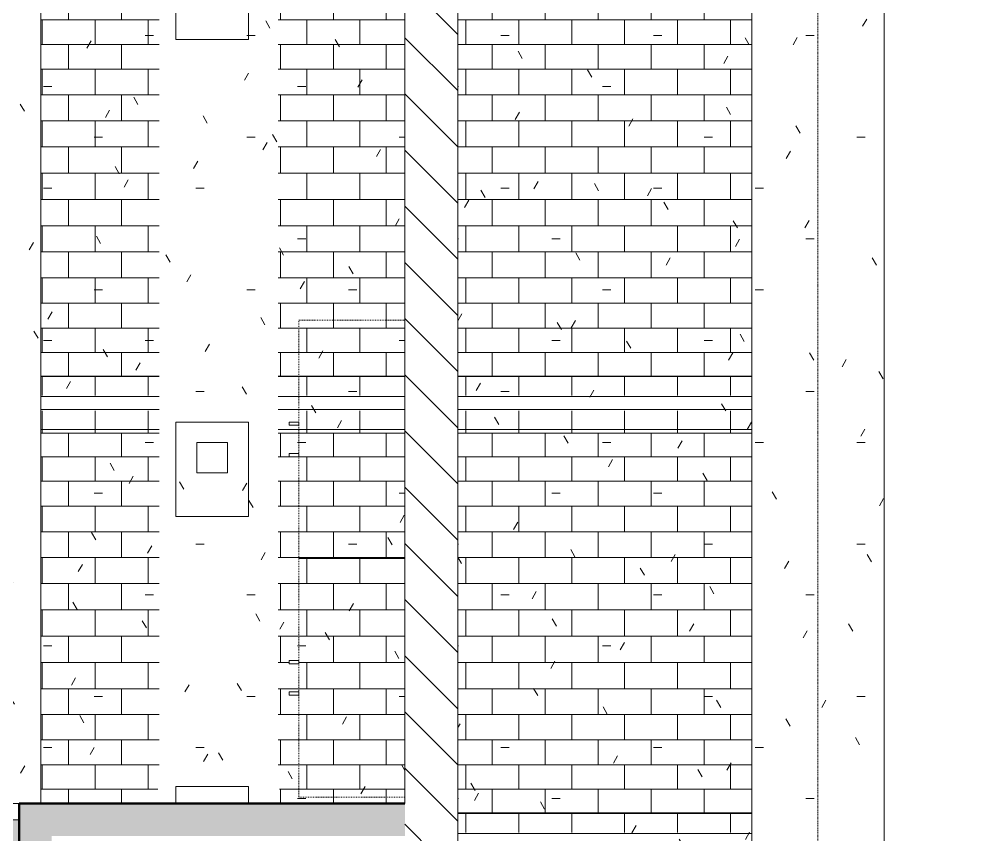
# Model space of a CAD drawing. Header units: inches. Extents: x -956 to 966, y -1111 to 895.
# Drawn here: x -211 to -65.3, y -366.4 to -243.3 of the extents above; entities that cross this region are included whole.
import ezdxf

# ---------------------------------------------------------------- set-up
doc = ezdxf.new("R2010")
doc.units = ezdxf.units.IN
doc.header["$MEASUREMENT"] = 0
doc.linetypes.add('Dash', pattern=[0.25, 0.125, -0.125])
doc.linetypes.add('Grid Line 1_4_', pattern=[0.4375, 0.25, -0.0625, 0.0625, -0.0625])
for name, color, linetype, lineweight in [('A-CLNG', 13, 'Continuous', 13), ('A-CLNG-PATT', 13, 'Continuous', 13), ('A-WALL', 113, 'Continuous', 13), ('A-WALL-PATT', 111, 'Continuous', 13), ('E-LITE-EQPM', 33, 'Continuous', 9), ('I-WALL', 2, 'Continuous', 13), ('Q-CASE', 31, 'Continuous', 9), ('S-GRID', 1, 'Continuous', 9)]:
    doc.layers.add(name, color=color, linetype=linetype, lineweight=lineweight)
pattern_1 = [(0, (0, 0), (30.72, 7.68), [1.267, -21.773, 1.267, -21.773, -122.88]), (0, (0, 0), (30.72, 7.68), [-46.08, 1.267, -44.813, 1.267, -21.773, -53.76]), (0, (0, 0), (30.72, 7.68), [-115.2, 1.267, -14.093, 1.267, -37.133]), (120, (11.52, 3.84), (-22.011075, 22.7643), [1.267, -21.773, 1.267, -21.773, -122.88]), (120, (11.52, 3.84), (-22.011075, 22.7643), [-46.08, 1.267, -44.813, 1.267, -21.773, -53.76]), (120, (11.52, 3.84), (-22.011075, 22.7643), [-115.2, 1.267, -14.093, 1.267, -37.133]), (240, (15.36, 19.2), (-8.708925, -30.4443), [1.267, -21.773, 1.267, -21.773, -122.88]), (240, (15.36, 19.2), (-8.708925, -30.4443), [-46.08, 1.267, -44.813, 1.267, -21.773, -53.76]), (240, (15.36, 19.2), (-8.708925, -30.4443), [-115.2, 1.267, -14.093, 1.267, -37.133])]

# ---------------------------------------------------------------- blocks, each defined once
blk = doc.blocks.new('Lighting - Recessed Square 4in Can - Not A Type - Load Type Catalog-2432636-7TH FLOOR TELECOM OVERHEAD ROUTING PLAN')
at = {"layer": 'E-LITE-EQPM', "color": 9}
for p, q in [((2.31, 2.31), (-2.31, 2.31)), ((-2.31, 2.31), (-2.31, -2.31)), ((2.31, -2.31), (2.31, 2.31)), ((-2.31, -2.31), (2.31, -2.31))]:
    blk.add_line(p, q, dxfattribs=at)
blk = doc.blocks.new('FP_1_40-7TH FLOOR TELECOM OVERHEAD ROUTING PLAN')
at = {"layer": 'A-CLNG-PATT', "color": 50}
for p, q in [((-203.53, -239.81), (-203.53, -243.39)), ((-195.53, -239.81), (-195.53, -243.39)), ((-171.53, -239.81), (-171.53, -243.39)), ((-163.53, -239.81), (-163.53, -243.39)), ((-155.53, -239.81), (-155.53, -243.39)), ((-139.53, -239.81), (-139.53, -243.39)), ((-131.53, -239.81), (-131.53, -243.39)), ((-123.53, -239.81), (-123.53, -243.39)), ((-115.53, -239.81), (-115.53, -243.39)), ((-107.53, -239.81), (-107.53, -243.39)), ((-207.73, -243.39), (-189.86, -243.39)), ((-207.53, -243.39), (-207.53, -247.08)), ((-199.53, -243.39), (-199.53, -247.08)), ((-191.53, -243.39), (-191.53, -247.08)), ((-171.86, -243.39), (-152.73, -243.39)), ((-167.53, -243.39), (-167.53, -247.08)), ((-159.53, -243.39), (-159.53, -247.08)), ((-144.73, -243.39), (-100.32, -243.39)), ((-143.53, -243.39), (-143.53, -247.08)), ((-135.53, -243.39), (-135.53, -247.08)), ((-127.53, -243.39), (-127.53, -247.08)), ((-119.53, -243.39), (-119.53, -247.08)), ((-111.53, -243.39), (-111.53, -247.08)), ((-103.53, -243.39), (-103.53, -247.08)), ((-207.73, -247.08), (-189.86, -247.08)), ((-203.53, -247.08), (-203.53, -250.85)), ((-195.53, -247.08), (-195.53, -250.85)), ((-171.86, -247.08), (-152.73, -247.08)), ((-171.53, -247.08), (-171.53, -250.85)), ((-163.53, -247.08), (-163.53, -250.85)), ((-155.53, -247.08), (-155.53, -250.85)), ((-144.73, -247.08), (-100.32, -247.08)), ((-139.53, -247.08), (-139.53, -250.85)), ((-131.53, -247.08), (-131.53, -250.85)), ((-123.53, -247.08), (-123.53, -250.85)), ((-115.53, -247.08), (-115.53, -250.85)), ((-107.53, -247.08), (-107.53, -250.85)), ((-207.73, -250.85), (-189.86, -250.85)), ((-207.53, -250.85), (-207.53, -254.7)), ((-199.53, -250.85), (-199.53, -254.7)), ((-191.53, -250.85), (-191.53, -254.7)), ((-171.86, -250.85), (-152.73, -250.85)), ((-167.53, -250.85), (-167.53, -254.7)), ((-159.53, -250.85), (-159.53, -254.7)), ((-144.73, -250.85), (-100.32, -250.85)), ((-143.53, -250.85), (-143.53, -254.7)), ((-135.53, -250.85), (-135.53, -254.7)), ((-127.53, -250.85), (-127.53, -254.7)), ((-119.53, -250.85), (-119.53, -254.7)), ((-111.53, -250.85), (-111.53, -254.7)), ((-103.53, -250.85), (-103.53, -254.7)), ((-207.73, -254.7), (-189.86, -254.7)), ((-203.53, -254.7), (-203.53, -258.61)), ((-195.53, -254.7), (-195.53, -258.61)), ((-171.86, -254.7), (-152.73, -254.7)), ((-171.53, -254.7), (-171.53, -258.61)), ((-163.53, -254.7), (-163.53, -258.61)), ((-155.53, -254.7), (-155.53, -258.61)), ((-144.73, -254.7), (-100.32, -254.7)), ((-139.53, -254.7), (-139.53, -258.61)), ((-131.53, -254.7), (-131.53, -258.61)), ((-123.53, -254.7), (-123.53, -258.61)), ((-115.53, -254.7), (-115.53, -258.61)), ((-107.53, -254.7), (-107.53, -258.61)), ((-207.73, -258.61), (-189.86, -258.61)), ((-207.53, -258.61), (-207.53, -262.56)), ((-199.53, -258.61), (-199.53, -262.56)), ((-191.53, -258.61), (-191.53, -262.56)), ((-171.86, -258.61), (-152.73, -258.61)), ((-167.53, -258.61), (-167.53, -262.56)), ((-159.53, -258.61), (-159.53, -262.56)), ((-144.73, -258.61), (-100.32, -258.61)), ((-143.53, -258.61), (-143.53, -262.56)), ((-135.53, -258.61), (-135.53, -262.56)), ((-127.53, -258.61), (-127.53, -262.56)), ((-119.53, -258.61), (-119.53, -262.56)), ((-111.53, -258.61), (-111.53, -262.56)), ((-103.53, -258.61), (-103.53, -262.56)), ((-207.73, -262.56), (-189.86, -262.56)), ((-203.53, -262.56), (-203.53, -266.53)), ((-195.53, -262.56), (-195.53, -266.53)), ((-171.86, -262.56), (-152.73, -262.56)), ((-171.53, -262.56), (-171.53, -266.53)), ((-163.53, -262.56), (-163.53, -266.53)), ((-155.53, -262.56), (-155.53, -266.53)), ((-144.73, -262.56), (-100.32, -262.56)), ((-139.53, -262.56), (-139.53, -266.53)), ((-131.53, -262.56), (-131.53, -266.53)), ((-123.53, -262.56), (-123.53, -266.53)), ((-115.53, -262.56), (-115.53, -266.53)), ((-107.53, -262.56), (-107.53, -266.53)), ((-207.73, -266.53), (-189.86, -266.53)), ((-207.53, -266.53), (-207.53, -270.51)), ((-199.53, -266.53), (-199.53, -270.51)), ((-191.53, -266.53), (-191.53, -270.51)), ((-171.86, -266.53), (-152.73, -266.53)), ((-167.53, -266.53), (-167.53, -270.51)), ((-159.53, -266.53), (-159.53, -270.51)), ((-144.73, -266.53), (-100.32, -266.53)), ((-143.53, -266.53), (-143.53, -270.51)), ((-135.53, -266.53), (-135.53, -270.51)), ((-127.53, -266.53), (-127.53, -270.51)), ((-119.53, -266.53), (-119.53, -270.51)), ((-111.53, -266.53), (-111.53, -270.51)), ((-103.53, -266.53), (-103.53, -270.51)), ((-207.73, -270.51), (-189.86, -270.51)), ((-203.53, -270.51), (-203.53, -274.48)), ((-195.53, -270.51), (-195.53, -274.48)), ((-171.86, -270.51), (-152.73, -270.51)), ((-171.53, -270.51), (-171.53, -274.48)), ((-163.53, -270.51), (-163.53, -274.48)), ((-155.53, -270.51), (-155.53, -274.48)), ((-144.73, -270.51), (-100.32, -270.51)), ((-139.53, -270.51), (-139.53, -274.48)), ((-131.53, -270.51), (-131.53, -274.48)), ((-123.53, -270.51), (-123.53, -274.48)), ((-115.53, -270.51), (-115.53, -274.48)), ((-107.53, -270.51), (-107.53, -274.48)), ((-207.73, -274.48), (-189.86, -274.48)), ((-207.53, -274.48), (-207.53, -278.43)), ((-199.53, -274.48), (-199.53, -278.43)), ((-191.53, -274.48), (-191.53, -278.43)), ((-171.86, -274.48), (-152.73, -274.48)), ((-167.53, -274.48), (-167.53, -278.43)), ((-159.53, -274.48), (-159.53, -278.43)), ((-144.73, -274.48), (-100.32, -274.48)), ((-143.53, -274.48), (-143.53, -278.43)), ((-135.53, -274.48), (-135.53, -278.43)), ((-127.53, -274.48), (-127.53, -278.43)), ((-119.53, -274.48), (-119.53, -278.43)), ((-111.53, -274.48), (-111.53, -278.43)), ((-103.53, -274.48), (-103.53, -278.43)), ((-207.73, -278.43), (-189.86, -278.43)), ((-203.53, -278.43), (-203.53, -282.33)), ((-195.53, -278.43), (-195.53, -282.33)), ((-171.86, -278.43), (-152.73, -278.43)), ((-171.53, -278.43), (-171.53, -282.33)), ((-163.53, -278.43), (-163.53, -282.33)), ((-155.53, -278.43), (-155.53, -282.33)), ((-144.73, -278.43), (-100.32, -278.43)), ((-139.53, -278.43), (-139.53, -282.33)), ((-131.53, -278.43), (-131.53, -282.33)), ((-123.53, -278.43), (-123.53, -282.33)), ((-115.53, -278.43), (-115.53, -282.33)), ((-107.53, -278.43), (-107.53, -282.33)), ((-207.73, -282.33), (-189.86, -282.33)), ((-207.53, -282.33), (-207.53, -286.17)), ((-199.53, -282.33), (-199.53, -286.17)), ((-191.53, -282.33), (-191.53, -286.17)), ((-171.86, -282.33), (-152.73, -282.33)), ((-167.53, -282.33), (-167.53, -286.17)), ((-159.53, -282.33), (-159.53, -286.17)), ((-144.73, -282.33), (-100.32, -282.33)), ((-143.53, -282.33), (-143.53, -286.17)), ((-135.53, -282.33), (-135.53, -286.17)), ((-127.53, -282.33), (-127.53, -286.17)), ((-119.53, -282.33), (-119.53, -286.17)), ((-111.53, -282.33), (-111.53, -286.17)), ((-103.53, -282.33), (-103.53, -286.17)), ((-207.73, -286.17), (-189.86, -286.17)), ((-203.53, -286.17), (-203.53, -289.93)), ((-195.53, -286.17), (-195.53, -289.93)), ((-171.86, -286.17), (-152.73, -286.17)), ((-171.53, -286.17), (-171.53, -289.93)), ((-163.53, -286.17), (-163.53, -289.93)), ((-155.53, -286.17), (-155.53, -289.93)), ((-144.73, -286.17), (-100.32, -286.17)), ((-139.53, -286.17), (-139.53, -289.93)), ((-131.53, -286.17), (-131.53, -289.93)), ((-123.53, -286.17), (-123.53, -289.93)), ((-115.53, -286.17), (-115.53, -289.93)), ((-107.53, -286.17), (-107.53, -289.93)), ((-207.73, -289.93), (-189.86, -289.93)), ((-207.53, -289.93), (-207.53, -293.61)), ((-199.53, -289.93), (-199.53, -293.61)), ((-191.53, -289.93), (-191.53, -293.61)), ((-171.86, -289.93), (-152.73, -289.93)), ((-167.53, -289.93), (-167.53, -293.61)), ((-159.53, -289.93), (-159.53, -293.61)), ((-144.73, -289.93), (-100.32, -289.93)), ((-143.53, -289.93), (-143.53, -293.61)), ((-135.53, -289.93), (-135.53, -293.61)), ((-127.53, -289.93), (-127.53, -293.61)), ((-119.53, -289.93), (-119.53, -293.61)), ((-111.53, -289.93), (-111.53, -293.61)), ((-103.53, -289.93), (-103.53, -293.61)), ((-207.73, -293.61), (-189.86, -293.61)), ((-203.53, -293.61), (-203.53, -297.17)), ((-195.53, -293.61), (-195.53, -297.17)), ((-171.86, -293.61), (-152.73, -293.61)), ((-171.53, -293.61), (-171.53, -297.17)), ((-163.53, -293.61), (-163.53, -297.17)), ((-155.53, -293.61), (-155.53, -297.17)), ((-144.73, -293.61), (-100.32, -293.61)), ((-139.53, -293.61), (-139.53, -297.17)), ((-131.53, -293.61), (-131.53, -297.17)), ((-123.53, -293.61), (-123.53, -297.17)), ((-115.53, -293.61), (-115.53, -297.17)), ((-107.53, -293.61), (-107.53, -297.17)), ((-207.73, -297.17), (-189.86, -297.17)), ((-207.53, -297.17), (-207.53, -297.24)), ((-199.53, -297.17), (-199.53, -297.24)), ((-191.53, -297.17), (-191.53, -297.24)), ((-171.86, -297.17), (-152.73, -297.17)), ((-167.53, -297.17), (-167.53, -297.24)), ((-159.53, -297.17), (-159.53, -297.24)), ((-144.73, -297.17), (-100.32, -297.17)), ((-143.53, -297.17), (-143.53, -297.24)), ((-135.53, -297.17), (-135.53, -297.24)), ((-127.53, -297.17), (-127.53, -297.24)), ((-119.53, -297.17), (-119.53, -297.24)), ((-111.53, -297.17), (-111.53, -297.24)), ((-103.53, -297.17), (-103.53, -297.24)), ((-207.53, -297.24), (-207.53, -300.09)), ((-199.53, -297.24), (-199.53, -300.09)), ((-191.53, -297.24), (-191.53, -300.09)), ((-167.53, -297.24), (-167.53, -300.09)), ((-159.53, -297.24), (-159.53, -300.09)), ((-143.53, -297.24), (-143.53, -300.09)), ((-135.53, -297.24), (-135.53, -300.09)), ((-127.53, -297.24), (-127.53, -300.09)), ((-119.53, -297.24), (-119.53, -300.09)), ((-111.53, -297.24), (-111.53, -300.09)), ((-103.53, -297.24), (-103.53, -300.09))]:
    blk.add_line(p, q, dxfattribs=at)
blk = doc.blocks.new('FP_1_41-7TH FLOOR TELECOM OVERHEAD ROUTING PLAN')
at = {"layer": 'A-CLNG-PATT', "color": 50}
for p, q in [((-207.53, -302.4), (-207.53, -305.24)), ((-199.53, -302.4), (-199.53, -305.24)), ((-191.53, -302.4), (-191.53, -305.24)), ((-167.53, -302.4), (-167.53, -305.24)), ((-159.53, -302.4), (-159.53, -305.24)), ((-143.53, -302.4), (-143.53, -305.24)), ((-135.53, -302.4), (-135.53, -305.24)), ((-127.53, -302.4), (-127.53, -305.24)), ((-119.53, -302.4), (-119.53, -305.24)), ((-111.53, -302.4), (-111.53, -305.24)), ((-103.53, -302.4), (-103.53, -305.24)), ((-207.73, -305.77), (-189.86, -305.77)), ((-207.53, -305.24), (-207.53, -305.77)), ((-203.53, -305.77), (-203.53, -309.35)), ((-199.53, -305.24), (-199.53, -305.77)), ((-195.53, -305.77), (-195.53, -309.35)), ((-191.53, -305.24), (-191.53, -305.77)), ((-171.86, -305.77), (-152.73, -305.77)), ((-171.53, -305.77), (-171.53, -309.35)), ((-167.53, -305.24), (-167.53, -305.77)), ((-163.53, -305.77), (-163.53, -309.35)), ((-159.53, -305.24), (-159.53, -305.77)), ((-155.53, -305.77), (-155.53, -309.35)), ((-144.73, -305.77), (-100.32, -305.77)), ((-143.53, -305.24), (-143.53, -305.77)), ((-139.53, -305.77), (-139.53, -309.35)), ((-135.53, -305.24), (-135.53, -305.77)), ((-131.53, -305.77), (-131.53, -309.35)), ((-127.53, -305.24), (-127.53, -305.77)), ((-123.53, -305.77), (-123.53, -309.35)), ((-119.53, -305.24), (-119.53, -305.77)), ((-115.53, -305.77), (-115.53, -309.35)), ((-111.53, -305.24), (-111.53, -305.77)), ((-107.53, -305.77), (-107.53, -309.35)), ((-103.53, -305.24), (-103.53, -305.77)), ((-207.73, -309.35), (-189.86, -309.35)), ((-207.53, -309.35), (-207.53, -313.04)), ((-199.53, -309.35), (-199.53, -313.04)), ((-191.53, -309.35), (-191.53, -313.04)), ((-171.86, -309.35), (-170.23, -309.35)), ((-168.73, -309.35), (-152.73, -309.35)), ((-167.53, -309.35), (-167.53, -313.04)), ((-159.53, -309.35), (-159.53, -313.04)), ((-144.73, -309.35), (-100.32, -309.35)), ((-143.53, -309.35), (-143.53, -313.04)), ((-135.53, -309.35), (-135.53, -313.04)), ((-127.53, -309.35), (-127.53, -313.04)), ((-119.53, -309.35), (-119.53, -313.04)), ((-111.53, -309.35), (-111.53, -313.04)), ((-103.53, -309.35), (-103.53, -313.04)), ((-207.73, -313.04), (-189.86, -313.04)), ((-203.53, -313.04), (-203.53, -316.82)), ((-195.53, -313.04), (-195.53, -316.82)), ((-171.86, -313.04), (-152.73, -313.04)), ((-171.53, -313.04), (-171.53, -316.82)), ((-163.53, -313.04), (-163.53, -316.82)), ((-155.53, -313.04), (-155.53, -316.82)), ((-144.73, -313.04), (-100.32, -313.04)), ((-139.53, -313.04), (-139.53, -316.82)), ((-131.53, -313.04), (-131.53, -316.82)), ((-123.53, -313.04), (-123.53, -316.82)), ((-115.53, -313.04), (-115.53, -316.82)), ((-107.53, -313.04), (-107.53, -316.82)), ((-207.73, -316.82), (-189.86, -316.82)), ((-207.53, -316.82), (-207.53, -320.67)), ((-199.53, -316.82), (-199.53, -320.67)), ((-191.53, -316.82), (-191.53, -320.67)), ((-171.86, -316.82), (-152.73, -316.82)), ((-167.53, -316.82), (-167.53, -320.67)), ((-159.53, -316.82), (-159.53, -320.67)), ((-144.73, -316.82), (-100.32, -316.82)), ((-143.53, -316.82), (-143.53, -320.67)), ((-135.53, -316.82), (-135.53, -320.67)), ((-127.53, -316.82), (-127.53, -320.67)), ((-119.53, -316.82), (-119.53, -320.67)), ((-111.53, -316.82), (-111.53, -320.67)), ((-103.53, -316.82), (-103.53, -320.67)), ((-207.73, -320.67), (-189.86, -320.67)), ((-203.53, -320.67), (-203.53, -324.57)), ((-195.53, -320.67), (-195.53, -324.57)), ((-171.86, -320.67), (-152.73, -320.67)), ((-171.53, -320.67), (-171.53, -324.57)), ((-163.53, -320.67), (-163.53, -324.57)), ((-155.53, -320.67), (-155.53, -324.57)), ((-144.73, -320.67), (-100.32, -320.67)), ((-139.53, -320.67), (-139.53, -324.57)), ((-131.53, -320.67), (-131.53, -324.57)), ((-123.53, -320.67), (-123.53, -324.57)), ((-115.53, -320.67), (-115.53, -324.57)), ((-107.53, -320.67), (-107.53, -324.57)), ((-207.73, -324.57), (-189.86, -324.57)), ((-207.53, -324.57), (-207.53, -328.52)), ((-199.53, -324.57), (-199.53, -328.52)), ((-191.53, -324.57), (-191.53, -328.52)), ((-171.86, -324.57), (-152.73, -324.57)), ((-167.53, -324.57), (-167.53, -328.52)), ((-159.53, -324.57), (-159.53, -328.52)), ((-144.73, -324.57), (-100.32, -324.57)), ((-143.53, -324.57), (-143.53, -328.52)), ((-135.53, -324.57), (-135.53, -328.52)), ((-127.53, -324.57), (-127.53, -328.52)), ((-119.53, -324.57), (-119.53, -328.52)), ((-111.53, -324.57), (-111.53, -328.52)), ((-103.53, -324.57), (-103.53, -328.52)), ((-207.73, -328.52), (-189.86, -328.52)), ((-203.53, -328.52), (-203.53, -332.49)), ((-195.53, -328.52), (-195.53, -332.48)), ((-171.86, -328.52), (-152.73, -328.52)), ((-171.53, -328.52), (-171.53, -332.49)), ((-163.53, -328.52), (-163.53, -332.49)), ((-155.53, -328.52), (-155.53, -332.49)), ((-144.73, -328.52), (-100.32, -328.52)), ((-139.53, -328.52), (-139.53, -332.49)), ((-131.53, -328.52), (-131.53, -332.49)), ((-123.53, -328.52), (-123.53, -332.49)), ((-115.53, -328.52), (-115.53, -332.49)), ((-107.53, -328.52), (-107.53, -332.49)), ((-207.73, -332.49), (-189.86, -332.49)), ((-207.53, -332.49), (-207.53, -336.47)), ((-199.53, -332.49), (-199.53, -336.47)), ((-191.53, -332.49), (-191.53, -336.47)), ((-171.86, -332.49), (-152.73, -332.49)), ((-167.53, -332.54), (-167.53, -336.47)), ((-159.53, -332.49), (-159.53, -336.47)), ((-144.73, -332.49), (-100.32, -332.49)), ((-143.53, -332.49), (-143.53, -336.47)), ((-135.53, -332.49), (-135.53, -336.47)), ((-127.53, -332.49), (-127.53, -336.47)), ((-119.53, -332.49), (-119.53, -336.47)), ((-111.53, -332.49), (-111.53, -336.47)), ((-103.53, -332.49), (-103.53, -336.47)), ((-207.73, -336.47), (-189.86, -336.47)), ((-203.53, -336.47), (-203.53, -340.45)), ((-195.53, -336.47), (-195.53, -340.45)), ((-171.86, -336.47), (-152.73, -336.47)), ((-171.53, -336.47), (-171.53, -340.45)), ((-163.53, -336.47), (-163.53, -340.43)), ((-155.53, -336.47), (-155.53, -340.45)), ((-144.73, -336.47), (-100.32, -336.47)), ((-139.53, -336.47), (-139.53, -340.45)), ((-131.53, -336.47), (-131.53, -340.45)), ((-123.53, -336.47), (-123.53, -340.45)), ((-115.53, -336.47), (-115.53, -340.45)), ((-107.53, -336.47), (-107.53, -340.45)), ((-207.73, -340.45), (-189.86, -340.45)), ((-207.53, -340.45), (-207.53, -344.39)), ((-199.53, -340.45), (-199.53, -344.39)), ((-191.53, -340.45), (-191.53, -344.39)), ((-171.86, -340.45), (-170.23, -340.45)), ((-168.73, -340.45), (-152.73, -340.45)), ((-167.53, -340.45), (-167.53, -344.39)), ((-159.53, -340.45), (-159.53, -344.39)), ((-144.73, -340.45), (-100.32, -340.45)), ((-143.53, -340.45), (-143.53, -344.39)), ((-135.53, -340.45), (-135.53, -344.39)), ((-127.53, -340.45), (-127.53, -344.39)), ((-119.53, -340.45), (-119.53, -344.39)), ((-111.53, -340.45), (-111.53, -344.39)), ((-103.53, -340.46), (-103.53, -344.39)), ((-207.73, -344.39), (-189.86, -344.39)), ((-203.53, -344.39), (-203.53, -348.29)), ((-195.53, -344.39), (-195.53, -348.29)), ((-171.86, -344.39), (-152.73, -344.39)), ((-171.53, -344.39), (-171.53, -348.29)), ((-163.53, -344.39), (-163.53, -348.29)), ((-155.53, -344.39), (-155.53, -348.29)), ((-144.73, -344.39), (-100.32, -344.39)), ((-139.53, -344.39), (-139.53, -348.29)), ((-131.53, -344.39), (-131.53, -348.29)), ((-123.53, -344.39), (-123.53, -348.29)), ((-115.53, -344.39), (-115.53, -348.29)), ((-107.53, -344.39), (-107.53, -348.29)), ((-207.73, -348.29), (-189.86, -348.29)), ((-207.53, -348.29), (-207.53, -352.13)), ((-199.53, -348.29), (-199.53, -352.13)), ((-191.53, -348.29), (-191.53, -352.13)), ((-171.86, -348.29), (-152.73, -348.29)), ((-167.53, -348.29), (-167.53, -352.13)), ((-159.53, -348.32), (-159.53, -352.13)), ((-144.73, -348.29), (-100.32, -348.29)), ((-143.53, -348.29), (-143.53, -352.13)), ((-135.53, -348.29), (-135.53, -352.13)), ((-127.53, -348.29), (-127.53, -352.13)), ((-119.53, -348.29), (-119.53, -352.13)), ((-111.53, -348.29), (-111.53, -352.13)), ((-103.53, -348.29), (-103.53, -352.13)), ((-207.73, -352.13), (-189.86, -352.13)), ((-203.53, -352.13), (-203.53, -355.9)), ((-195.53, -352.13), (-195.53, -355.9)), ((-171.86, -352.13), (-152.73, -352.13)), ((-171.53, -352.13), (-171.53, -355.9)), ((-163.53, -352.13), (-163.53, -355.9)), ((-155.53, -352.13), (-155.53, -355.9)), ((-144.73, -352.13), (-100.32, -352.13)), ((-139.53, -352.13), (-139.53, -355.9)), ((-131.53, -352.13), (-131.53, -355.9)), ((-123.53, -352.13), (-123.53, -355.9)), ((-115.53, -352.13), (-115.53, -355.9)), ((-107.53, -352.13), (-107.53, -355.9)), ((-207.73, -355.9), (-189.86, -355.9)), ((-207.53, -355.9), (-207.53, -359.57)), ((-199.53, -355.9), (-199.53, -359.57)), ((-191.53, -355.9), (-191.53, -359.57)), ((-171.86, -355.9), (-152.73, -355.9)), ((-167.53, -355.9), (-167.53, -359.57)), ((-159.53, -355.9), (-159.53, -359.57)), ((-144.73, -355.9), (-100.32, -355.9)), ((-143.53, -355.9), (-143.53, -359.57)), ((-135.53, -355.9), (-135.53, -359.57)), ((-127.53, -355.9), (-127.53, -359.57)), ((-119.53, -355.9), (-119.53, -359.57)), ((-111.53, -355.9), (-111.53, -359.57)), ((-103.53, -355.9), (-103.53, -359.57)), ((-207.73, -359.57), (-190.06, -359.57)), ((-203.53, -359.57), (-203.53, -361.74)), ((-195.53, -359.57), (-195.53, -361.74)), ((-171.68, -359.57), (-152.73, -359.57)), ((-171.53, -359.57), (-171.53, -361.74)), ((-163.53, -359.57), (-163.53, -361.74)), ((-155.53, -359.57), (-155.53, -361.74)), ((-144.73, -359.57), (-100.32, -359.57)), ((-139.53, -359.57), (-139.53, -363.14)), ((-131.53, -359.57), (-131.53, -363.14)), ((-123.53, -359.57), (-123.53, -363.14)), ((-115.53, -359.57), (-115.53, -363.14)), ((-107.53, -359.57), (-107.53, -363.14)), ((-144.73, -363.14), (-100.32, -363.14)), ((-143.53, -363.14), (-143.53, -363.24)), ((-143.53, -363.24), (-143.53, -366.09)), ((-135.53, -363.14), (-135.53, -363.24)), ((-135.53, -363.24), (-135.53, -366.09)), ((-127.53, -363.14), (-127.53, -363.24)), ((-127.53, -363.24), (-127.53, -366.09)), ((-119.53, -363.14), (-119.53, -363.24)), ((-119.53, -363.24), (-119.53, -366.09)), ((-111.53, -363.14), (-111.53, -363.24)), ((-111.53, -363.24), (-111.53, -366.09)), ((-103.53, -363.14), (-103.53, -363.24)), ((-103.53, -363.24), (-103.53, -366.09))]:
    blk.add_line(p, q, dxfattribs=at)
blk = doc.blocks.new('7th Floor Vault1 - 7th Floor Vault-3159684-7TH FLOOR TELECOM OVERHEAD ROUTING PLAN')
at = {"layer": 'A-CLNG', "color": 10, "lineweight": 9}
for p, q in [((-100.32, -239.22), (-100.32, -297.27)), ((-100.32, -297.24), (-100.32, -239.24)), ((-189.86, -297.24), (-207.73, -297.24)), ((-189.86, -297.24), (-207.73, -297.24)), ((-152.73, -297.24), (-171.86, -297.24)), ((-152.73, -297.24), (-171.86, -297.24)), ((-100.32, -297.24), (-144.73, -297.24)), ((-100.32, -297.24), (-144.73, -297.24)), ((-100.32, -300.24), (-100.32, -297.24)), ((-100.32, -300.24), (-100.32, -297.24)), ((-100.32, -297.24), (-100.32, -305.24)), ((-100.32, -297.27), (-100.32, -300.24)), ((-189.86, -300.24), (-207.73, -300.24)), ((-152.73, -300.24), (-171.86, -300.24)), ((-100.32, -300.24), (-144.73, -300.24)), ((-100.32, -302.24), (-100.32, -300.24)), ((-189.86, -302.24), (-207.73, -302.24)), ((-152.73, -302.24), (-171.86, -302.24)), ((-100.32, -302.24), (-144.73, -302.24)), ((-100.32, -305.24), (-100.32, -302.24)), ((-100.32, -305.24), (-100.32, -302.24)), ((-100.32, -302.24), (-100.32, -305.22)), ((-189.86, -305.24), (-207.73, -305.24)), ((-189.86, -305.24), (-207.73, -305.24)), ((-152.73, -305.24), (-171.86, -305.24)), ((-152.73, -305.24), (-171.86, -305.24)), ((-100.32, -305.24), (-144.73, -305.24)), ((-100.32, -305.24), (-144.73, -305.24)), ((-100.32, -305.22), (-100.32, -363.27)), ((-100.32, -363.24), (-100.32, -305.24)), ((-100.32, -363.24), (-144.73, -363.24)), ((-100.32, -363.24), (-144.73, -363.24)), ((-100.32, -366.24), (-100.32, -363.24)), ((-100.32, -366.24), (-100.32, -363.24)), ((-100.32, -363.24), (-100.32, -371.24)), ((-100.32, -363.27), (-100.32, -366.24)), ((-100.32, -366.24), (-144.73, -366.24)), ((-100.32, -368.24), (-100.32, -366.24))]:
    blk.add_line(p, q, dxfattribs=at)
for name in ['FP_1_40-7TH FLOOR TELECOM OVERHEAD ROUTING PLAN', 'FP_1_41-7TH FLOOR TELECOM OVERHEAD ROUTING PLAN']:
    blk.add_blockref(name, (0, 0), dxfattribs=at)
blk = doc.blocks.new('312 - 3_-0_ x 4_-51_4_ H-3551090-7TH FLOOR TELECOM OVERHEAD ROUTING PLAN')
at = {"layer": 'Q-CASE', "color": 9}
for p, q in [((-2.14, 21.5), (-2.62, 21.5)), ((-2.62, 21.5), (-2.62, 20)), ((-2.14, 20), (-2.14, 21.5)), ((2.61, 21.5), (2.13, 21.5)), ((2.13, 21.5), (2.13, 20)), ((2.61, 20), (2.61, 21.5)), ((-2.62, 20), (-2.14, 20)), ((2.13, 20), (2.61, 20))]:
    blk.add_line(p, q, dxfattribs=at)
at = {"layer": 'Q-CASE', "linetype": 'Dash'}
for p, q in [((-18, 4), (-18, 20)), ((-18, 20), (18, 20)), ((18, 20), (18, 4)), ((18, 4), (-18, 4))]:
    blk.add_line(p, q, dxfattribs=at)

msp = doc.modelspace()

# ---------------------------------------------------------------- hatches: boundary and pattern name
at = {"layer": 'A-CLNG-PATT'}
h = msp.add_hatch(dxfattribs=at)
h.set_pattern_fill('FP1_12', color=253, style=0, pattern_type=2)
h.set_pattern_definition(pattern_1)
h.paths.add_polyline_path([(-294.34, -537.62), (-227.98, -537.62), (-227.98, -527.62), (-219.98, -527.62), (-219.98, -509.12), (-210.98, -509.12), (-210.98, -364.18), (-211.98, -364.18), (-211.98, -243.37), (-299.98, -243.37), (-299.98, -537.62)], flags=0)
h.paths.add_polyline_path([(-606.23, -537.62), (-602.07, -537.62), (-602.07, -532.87), (-606.23, -532.87), (-606.23, -535.37)], flags=0)
h.paths.add_polyline_path([(-561.64, -537.62), (-356.48, -537.62), (-356.48, -525.62), (-323.98, -525.62), (-323.98, -537.62), (-305.35, -537.62), (-305.35, -525.37), (-321.35, -525.37), (-321.35, -427.37), (-305.35, -427.37), (-305.35, -243.37), (-386.84, -243.37), (-386.84, -318.61), (-390.84, -318.61), (-390.84, -243.37), (-496.9, -243.37), (-496.9, -318.61), (-500.9, -318.61), (-500.9, -243.37), (-562.04, -243.37), (-562.04, -427.37), (-500.9, -427.37), (-500.9, -402.61), (-496.9, -402.61), (-496.9, -427.37), (-390.84, -427.37), (-390.84, -402.61), (-386.84, -402.61), (-386.84, -427.37), (-370.04, -427.37), (-370.04, -525.37), (-578.04, -525.37), (-578.04, -243.37), (-578.35, -243.37), (-578.35, -528.62), (-563.48, -528.62), (-563.48, -537.62)], flags=0)
h.paths.add_polyline_path([(-567.73, -537.62), (-567.73, -532.87), (-578.07, -532.87), (-578.07, -537.62), (-572.48, -537.62)], flags=0)
h.paths.add_polyline_path([(-352.23, -537.62), (-349.48, -537.62), (-349.48, -529.87), (-352.23, -529.87), (-352.23, -536.61)], flags=0)
h.paths.add_polyline_path([(-680.44, -535.37), (-610.48, -535.37), (-610.48, -528.62), (-583.23, -528.62), (-583.23, -526.62), (-662.91, -526.62), (-662.91, -498.61), (-665.8, -498.61), (-665.8, -402.61), (-661.8, -402.61), (-661.8, -428.62), (-583.23, -428.62), (-583.23, -422.62), (-598.91, -422.62), (-598.91, -386.62), (-662.91, -386.62), (-662.91, -318.61), (-665.8, -318.61), (-665.8, -243.37), (-666.35, -243.37), (-666.35, -246.62), (-730.35, -246.62), (-730.35, -243.37), (-762.35, -243.37), (-762.35, -246.62), (-771.86, -246.62), (-771.86, -288.62), (-694.91, -288.62), (-694.91, -386.62), (-790.91, -386.62), (-790.91, -288.62), (-775.86, -288.62), (-775.86, -246.62), (-842.35, -246.62), (-842.35, -243.37), (-853.35, -243.37), (-853.35, -535.37), (-710.14, -535.37)], flags=0)
h.paths.add_polyline_path([(-834.85, -526.62), (-850.85, -526.62), (-850.85, -428.62), (-706.85, -428.62), (-706.85, -526.62), (-828.94, -526.62)], flags=0)
h.paths.add_polyline_path([(-255.48, -481.68), (-256.53, -481.54), (-257.51, -481.14), (-258.35, -480.49), (-259, -479.65), (-259.4, -478.67), (-259.54, -477.62), (-259.4, -476.57), (-259, -475.59), (-258.35, -474.75), (-257.51, -474.1), (-256.53, -473.7), (-255.48, -473.56), (-254.43, -473.7), (-253.45, -474.1), (-252.6, -474.75), (-251.96, -475.59), (-251.55, -476.57), (-251.41, -477.62), (-251.55, -478.67), (-251.96, -479.65), (-252.6, -480.49), (-253.45, -481.14), (-254.43, -481.54)], flags=0)
h.paths.add_polyline_path([(-255.48, -421.68), (-256.53, -421.54), (-257.51, -421.14), (-258.35, -420.49), (-259, -419.65), (-259.4, -418.67), (-259.54, -417.62), (-259.4, -416.57), (-259, -415.59), (-258.35, -414.75), (-257.51, -414.1), (-256.53, -413.7), (-255.48, -413.56), (-254.43, -413.7), (-253.45, -414.1), (-252.6, -414.75), (-251.96, -415.59), (-251.55, -416.57), (-251.41, -417.62), (-251.55, -418.67), (-251.96, -419.65), (-252.6, -420.49), (-253.45, -421.14), (-254.43, -421.54)], flags=0)
h.paths.add_polyline_path([(-255.48, -361.68), (-256.53, -361.54), (-257.51, -361.14), (-258.35, -360.49), (-259, -359.65), (-259.4, -358.67), (-259.54, -357.62), (-259.4, -356.57), (-259, -355.59), (-258.35, -354.75), (-257.51, -354.1), (-256.53, -353.7), (-255.48, -353.56), (-254.43, -353.7), (-253.45, -354.1), (-252.6, -354.75), (-251.96, -355.59), (-251.55, -356.57), (-251.41, -357.62), (-251.55, -358.67), (-251.96, -359.65), (-252.6, -360.49), (-253.45, -361.14), (-254.43, -361.54)], flags=0)
h.paths.add_polyline_path([(-255.48, -301.68), (-256.53, -301.54), (-257.51, -301.14), (-258.35, -300.49), (-259, -299.65), (-259.4, -298.67), (-259.54, -297.62), (-259.4, -296.57), (-259, -295.59), (-258.35, -294.75), (-257.51, -294.1), (-256.53, -293.7), (-255.48, -293.56), (-254.43, -293.7), (-253.45, -294.1), (-252.6, -294.75), (-251.96, -295.59), (-251.55, -296.57), (-251.41, -297.62), (-251.55, -298.67), (-251.96, -299.65), (-252.6, -300.49), (-253.45, -301.14), (-254.43, -301.54)], flags=0)
h.paths.add_polyline_path([(-661.8, -288.62), (-598.91, -288.62), (-598.91, -252.62), (-583.23, -252.62), (-583.23, -243.37), (-661.8, -243.37), (-661.8, -282.19)], flags=0)
h.paths.add_polyline_path([(-258.35, -241.12), (-257.53, -241.12), (-258.35, -240.49), (-259, -239.65), (-259.4, -238.67), (-259.54, -237.62), (-259.4, -236.57), (-259, -235.59), (-258.35, -234.75), (-257.51, -234.1), (-256.53, -233.7), (-255.48, -233.56), (-254.43, -233.7), (-253.45, -234.1), (-252.6, -234.75), (-251.96, -235.59), (-251.55, -236.57), (-251.41, -237.62), (-251.55, -238.67), (-251.96, -239.65), (-252.6, -240.49), (-253.42, -241.12), (-211.98, -241.12), (-211.98, -209.62), (-299.98, -209.62), (-299.98, -241.12), (-259, -241.12)], flags=0)
h.paths.add_polyline_path([(-578.35, -241.12), (-578.04, -241.12), (-578.04, -231.37), (-562.04, -231.37), (-562.04, -241.12), (-500.9, -241.12), (-500.9, -222.61), (-496.9, -222.61), (-496.9, -241.12), (-390.84, -241.12), (-390.84, -222.61), (-386.84, -222.61), (-386.84, -241.12), (-305.35, -241.12), (-305.35, -209.62), (-363.1, -209.62), (-363.1, -212.62), (-337.6, -212.62), (-337.6, -238.12), (-363.1, -238.12), (-363.1, -213.62), (-559.1, -213.62), (-559.1, -209.62), (-578.35, -209.62), (-578.35, -235.91)], flags=0)
h.paths.add_polyline_path([(-621.04, -241.12), (-583.23, -241.12), (-583.23, -209.62), (-666.35, -209.62), (-666.35, -241.12), (-665.8, -241.12), (-665.8, -222.61), (-661.8, -222.61), (-661.8, -241.12), (-650.74, -241.12)], flags=0)
h.paths.add_polyline_path([(-842.35, -241.12), (-842.35, -209.62), (-853.35, -209.62), (-853.35, -241.12)], flags=0)
h.paths.add_polyline_path([(-762.35, -241.12), (-730.35, -241.12), (-730.35, -209.62), (-762.35, -209.62), (-762.35, -222.78)], flags=0)
h.paths.add_polyline_path([(-578.35, -207.37), (-559.1, -207.37), (-559.1, -197.62), (-578.35, -197.62), (-578.35, -202.98)], flags=0)
h.paths.add_polyline_path([(-363.1, -207.37), (-305.35, -207.37), (-305.35, -197.62), (-363.1, -197.62), (-363.1, -202.98)], flags=0)
h.paths.add_polyline_path([(-294.34, -207.37), (-211.98, -207.37), (-211.98, -186.24), (-210.98, -186.24), (-210.98, -48.37), (45.27, -48.37), (45.27, -53.62), (99.27, -53.62), (99.27, -48.37), (317.04, -48.37), (317.04, 11.88), (228.2, 11.88), (228.2, 5.39), (224.2, 5.39), (224.2, 11.88), (-11.8, 11.88), (-11.8, 5.39), (-15.8, 5.39), (-15.8, 11.88), (-363.1, 11.88), (-363.1, 37.38), (-340.48, 37.38), (-340.48, 40.38), (-412.8, 40.38), (-412.8, 8.88), (-336.96, 8.84), (-336.96, 6.63), (-412.8, 6.63), (-412.8, 5.39), (-416.8, 5.39), (-416.8, 6.63), (-532.8, 6.63), (-532.8, 5.39), (-536.8, 5.39), (-536.8, 6.63), (-652.8, 6.63), (-652.8, 5.39), (-656.8, 5.39), (-656.8, 6.63), (-772.86, 6.63), (-772.86, 5.39), (-776.86, 5.39), (-776.86, 6.63), (-853.35, 6.63), (-853.35, -192.24), (-838.91, -192.24), (-838.91, -190.24), (-318.91, -190.24), (-318.91, -192.24), (-299.98, -192.24), (-299.98, -207.37)], flags=0)
h.paths.add_polyline_path([(-583.23, -207.37), (-583.23, -197.62), (-666.35, -197.62), (-666.35, -207.37), (-591.34, -207.37)], flags=0)
h.paths.add_polyline_path([(-853.35, -207.37), (-842.35, -207.37), (-842.35, -197.62), (-853.35, -197.62), (-853.35, -202.98)], flags=0)
h.paths.add_polyline_path([(-739.84, -207.37), (-730.35, -207.37), (-730.35, -197.62), (-762.35, -197.62), (-762.35, -207.37)], flags=0)
h.paths.add_polyline_path([(-772.92, -162.61), (-776.8, -162.61), (-776.8, -66.61), (-772.8, -66.61), (-772.8, -162.61)], flags=0)
h.paths.add_polyline_path([(-532.92, -162.61), (-536.8, -162.61), (-536.8, -66.61), (-532.8, -66.61), (-532.8, -162.61)], flags=0)
h.paths.add_polyline_path([(-656.8, -162.61), (-656.8, -66.61), (-652.8, -66.61), (-652.8, -162.61), (-656.67, -162.61)], flags=0)
h.paths.add_polyline_path([(-416.8, -162.61), (-416.8, -66.61), (-412.8, -66.61), (-412.8, -162.61), (-416.67, -162.61)], flags=0)
h.paths.add_polyline_path([(-280.92, -162.61), (-284.8, -162.61), (-284.8, -66.61), (-280.8, -66.61), (-280.8, -162.61), (-280.92, -162.61)], flags=0)
h.paths.add_polyline_path([(-769.54, 8.88), (-656.8, 8.88), (-656.8, 40.38), (-772.86, 40.38), (-772.86, 8.88)], flags=0)
h.paths.add_polyline_path([(-621.04, 8.88), (-536.8, 8.88), (-536.8, 40.38), (-652.8, 40.38), (-652.8, 8.88), (-650.74, 8.88)], flags=0)
h.paths.add_polyline_path([(-776.86, 8.88), (-776.86, 40.38), (-853.35, 40.38), (-853.35, 8.88), (-799.24, 8.88)], flags=0)
h.paths.add_polyline_path([(-416.8, 8.88), (-416.8, 40.38), (-532.8, 40.38), (-532.8, 8.88), (-442.84, 8.88)], flags=0)
h.paths.add_polyline_path([(121.46, 14.13), (224.2, 14.13), (224.2, 35.13), (116.9, 35.13), (116.9, 14.13)], flags=0)
h.paths.add_polyline_path([(62.06, 14.13), (91.4, 14.13), (91.4, 35.13), (-11.8, 35.13), (-11.8, 14.13), (32.36, 14.13)], flags=0)
h.paths.add_polyline_path([(-95.08, 14.13), (-15.8, 14.13), (-15.8, 35.13), (-95.08, 35.13), (-95.08, 27.07), (-124.33, 27.07), (-124.33, 14.13), (-116.14, 14.13)], flags=0)
h.paths.add_polyline_path([(228.2, 14.13), (317.04, 14.13), (317.04, 35.13), (228.2, 35.13), (228.2, 34.65)], flags=0)
h.paths.add_polyline_path([(-335.1, 17.26), (-335.1, 41.51), (-335.6, 41.51), (-335.6, 17.26)], flags=0)
h.paths.add_polyline_path([(94.52, 34.26), (114.65, 34.26), (114.65, 35.13), (93.65, 35.13), (93.65, 34.26)], flags=0)
h.paths.add_polyline_path([(240.26, 37.38), (317.04, 37.38), (317.04, 58.26), (315.04, 58.26), (315.04, 261.88), (228.2, 261.88), (228.2, 173.39), (224.2, 173.39), (224.2, 261.88), (-11.8, 261.88), (-11.8, 173.39), (-15.8, 173.39), (-15.8, 261.88), (-95.08, 261.88), (-95.08, 225.07), (-94.33, 225.05), (-94.33, 126.07), (-95.08, 126.07), (-95.08, 37.38), (-15.8, 37.38), (-15.8, 101.39), (-11.8, 101.39), (-11.8, 37.38), (224.2, 37.38), (224.2, 101.39), (228.2, 101.39), (228.2, 37.38)], flags=0)
h.paths.add_polyline_path([(-412.8, 42.63), (-340.48, 42.63), (-340.48, 256.63), (-412.8, 256.63), (-412.8, 173.39), (-416.8, 173.39), (-416.8, 256.63), (-532.8, 256.63), (-532.8, 173.39), (-536.8, 173.39), (-536.8, 256.63), (-652.8, 256.63), (-652.8, 173.39), (-656.8, 173.39), (-656.8, 256.63), (-772.8, 256.63), (-772.8, 173.39), (-776.8, 173.39), (-776.8, 256.63), (-853.35, 256.63), (-853.35, 42.63), (-776.86, 42.63), (-776.86, 101.39), (-772.86, 101.39), (-772.86, 42.63), (-656.8, 42.63), (-656.8, 101.39), (-652.8, 101.39), (-652.8, 42.63), (-536.8, 42.63), (-536.8, 101.39), (-532.8, 101.39), (-532.8, 42.63), (-416.8, 42.63), (-416.8, 101.39), (-412.8, 101.39), (-412.8, 74.26)], flags=0)
h.paths.add_polyline_path([(108.08, 52.39), (104.2, 52.39), (104.2, 100.39), (108.2, 100.39), (108.2, 52.39)], flags=0)
h.paths.add_polyline_path([(106.61, 173.39), (104.2, 173.39), (104.2, 221.39), (108.2, 221.39), (108.2, 173.39), (108.08, 173.39)], flags=0)
h.paths.add_polyline_path([(-652.8, 258.88), (-536.8, 258.88), (-536.8, 269.39), (-532.8, 269.39), (-532.8, 258.88), (-416.8, 258.88), (-416.8, 269.39), (-412.8, 269.39), (-412.8, 258.88), (-340.48, 258.88), (-340.48, 261.88), (-363.1, 261.88), (-363.1, 287.38), (-340.48, 287.38), (-340.48, 290.38), (-853.35, 290.38), (-853.35, 258.88), (-776.8, 258.88), (-776.8, 269.39), (-772.8, 269.39), (-772.8, 258.88), (-656.8, 258.88), (-656.8, 269.39), (-652.8, 269.39), (-652.8, 269.26)], flags=0)
h.paths.add_polyline_path([(-27.04, 264.13), (-15.8, 264.13), (-15.8, 269.39), (-11.8, 269.39), (-11.8, 264.13), (93.04, 264.13), (93.04, 285.13), (-95.08, 285.13), (-95.08, 264.13), (-48.94, 264.13)], flags=0)
h.paths.add_polyline_path([(315.04, 264.13), (315.04, 285.13), (116.9, 285.13), (116.9, 264.13), (224.2, 264.13), (224.2, 269.39), (228.2, 269.39), (228.2, 264.13), (299.66, 264.13)], flags=0)
h.paths.add_polyline_path([(-55.95, 287.38), (315.04, 287.38), (315.04, 490.26), (317.04, 490.26), (317.04, 506.51), (-95.08, 506.51), (-95.08, 423.07), (-94.33, 423.05), (-94.33, 324.07), (-95.08, 324.07), (-95.08, 287.38), (-56.74, 287.38)], flags=0)
h.paths.add_polyline_path([(-383.44, 292.63), (-340.48, 292.63), (-340.49, 506.51), (-853.35, 506.51), (-853.35, 292.63), (-413.14, 292.63)], flags=0)
h.paths.add_polyline_path([(-772.92, 341.39), (-776.8, 341.39), (-776.8, 437.39), (-772.8, 437.39), (-772.8, 341.39), (-772.92, 341.39)], flags=0)
h.paths.add_polyline_path([(-656.8, 341.39), (-656.8, 437.39), (-652.8, 437.39), (-652.8, 341.39), (-656.67, 341.39)], flags=0)
h.paths.add_polyline_path([(-536.67, 341.39), (-536.8, 341.39), (-536.8, 437.39), (-532.8, 437.39), (-532.8, 341.39), (-532.92, 341.39)], flags=0)
h.paths.add_polyline_path([(-416.8, 341.39), (-416.8, 437.39), (-412.8, 437.39), (-412.8, 341.39), (-416.67, 341.39)], flags=0)
h.paths.add_polyline_path([(108.2, 343.86), (104.2, 343.86), (104.2, 439.86), (108.2, 439.86), (108.2, 343.98)], flags=0)
h.paths.add_polyline_path([(-11.92, 343.86), (-15.8, 343.86), (-15.8, 439.86), (-11.8, 439.86), (-11.8, 343.86), (-11.92, 343.86)], flags=0)
h.paths.add_polyline_path([(224.2, 343.86), (224.2, 439.86), (228.2, 439.86), (228.2, 343.86), (224.33, 343.86)], flags=0)
h.paths.add_polyline_path([(306.4, 508.76), (317.04, 508.76), (317.04, 537.38), (407.03, 537.38), (407.03, 540.38), (228.2, 540.38), (228.2, 511.86), (224.2, 511.86), (224.2, 540.38), (-11.8, 540.38), (-11.8, 511.86), (-15.8, 511.86), (-15.8, 540.38), (-412.8, 540.38), (-412.8, 509.39), (-416.8, 509.39), (-416.8, 540.38), (-532.8, 540.38), (-532.8, 509.39), (-536.8, 509.39), (-536.8, 540.38), (-652.8, 540.38), (-652.8, 509.39), (-656.8, 509.39), (-656.8, 540.38), (-772.86, 540.38), (-772.86, 509.39), (-776.86, 509.39), (-776.86, 540.38), (-853.35, 540.38), (-853.35, 508.76), (-340.48, 508.76), (-340.48, 511.88), (-363.1, 511.88), (-363.1, 537.38), (-129.71, 537.38), (-129.71, 536.38), (-124.33, 536.38), (-124.33, 522.07), (-95.08, 522.07), (-95.08, 508.76), (299.66, 508.76)], flags=0)
h.paths.add_polyline_path([(93.65, 511.88), (91.4, 511.88), (91.4, 537.38), (116.9, 537.38), (116.9, 511.88), (114.65, 511.88)], flags=0)
h.paths.add_polyline_path([(589.87, 537.38), (589.87, 540.38), (555.53, 540.38), (555.53, 537.38), (581.81, 537.38)], flags=0)
h.paths.add_polyline_path([(294.27, 542.63), (407.03, 542.63), (407.03, 567.38), (464.2, 567.38), (464.2, 607.86), (468.2, 607.86), (468.2, 567.38), (554.2, 567.38), (554.2, 607.86), (558.2, 607.86), (558.2, 559.86), (555.53, 559.86), (555.53, 542.63), (589.87, 542.63), (589.87, 797.38), (-167.83, 797.38), (-167.83, 645.01), (-334.83, 645.01), (-334.83, 797.38), (-851.35, 797.38), (-851.35, 795.38), (-853.35, 795.38), (-853.35, 542.63), (-776.86, 542.63), (-776.86, 605.39), (-772.86, 605.39), (-772.86, 542.63), (-656.8, 542.63), (-656.8, 605.39), (-652.8, 605.39), (-652.8, 542.63), (-536.8, 542.63), (-536.8, 605.39), (-532.8, 605.39), (-532.8, 542.63), (-416.8, 542.63), (-416.8, 605.39), (-412.8, 605.39), (-412.8, 542.63), (-15.8, 542.63), (-15.8, 607.86), (-11.8, 607.86), (-11.8, 542.63), (224.2, 542.63), (224.2, 607.86), (228.2, 607.86), (228.2, 542.63), (269.96, 542.63)], flags=0)
h.paths.add_polyline_path([(-251.8, 559.86), (-255.8, 559.86), (-255.8, 607.86), (-251.8, 607.86), (-251.8, 559.98)], flags=0)
h.paths.add_polyline_path([(-131.8, 559.86), (-135.8, 559.86), (-135.8, 607.86), (-131.8, 607.86), (-131.8, 559.98)], flags=0)
h.paths.add_polyline_path([(104.33, 559.86), (104.2, 559.86), (104.2, 607.86), (108.2, 607.86), (108.2, 559.86), (106.61, 559.86)], flags=0)
h.paths.add_polyline_path([(344.2, 559.86), (344.2, 607.86), (348.2, 607.86), (348.2, 559.86), (344.33, 559.86)], flags=0)
h.paths.add_polyline_path([(-776.8, 677.39), (-776.8, 773.39), (-772.8, 773.39), (-772.8, 677.39), (-776.67, 677.39)], flags=0)
h.paths.add_polyline_path([(-656.67, 677.39), (-656.8, 677.39), (-656.8, 773.39), (-652.8, 773.39), (-652.8, 677.39), (-652.92, 677.39)], flags=0)
h.paths.add_polyline_path([(-536.67, 677.39), (-536.8, 677.39), (-536.8, 773.39), (-532.8, 773.39), (-532.8, 677.39), (-532.92, 677.39)], flags=0)
h.paths.add_polyline_path([(-416.67, 679.86), (-416.8, 679.86), (-416.8, 775.86), (-412.8, 775.86), (-412.8, 679.86), (-413.14, 679.86)], flags=0)
h.paths.add_polyline_path([(-135.67, 679.86), (-135.8, 679.86), (-135.8, 775.86), (-131.8, 775.86), (-131.8, 679.86), (-131.92, 679.86)], flags=0)
h.paths.add_polyline_path([(-11.92, 679.86), (-15.8, 679.86), (-15.8, 775.86), (-11.8, 775.86), (-11.8, 679.86)], flags=0)
h.paths.add_polyline_path([(106.61, 679.86), (104.2, 679.86), (104.2, 775.86), (108.2, 775.86), (108.2, 679.86), (108.08, 679.86)], flags=0)
h.paths.add_polyline_path([(228.08, 679.86), (224.2, 679.86), (224.2, 775.86), (228.2, 775.86), (228.2, 679.86), (228.08, 679.86)], flags=0)
h.paths.add_polyline_path([(348.08, 679.86), (344.2, 679.86), (344.2, 775.86), (348.2, 775.86), (348.2, 679.86), (348.08, 679.86)], flags=0)
h.paths.add_polyline_path([(464.2, 679.86), (464.2, 775.86), (468.2, 775.86), (468.2, 679.86), (464.33, 679.86)], flags=0)
h.paths.add_polyline_path([(-848.93, 741.36), (-848.94, 741.36), (-848.93, 789.36), (-848.49, 789.36), (-848.5, 741.36), (-848.89, 741.36)], flags=0)
h = msp.add_hatch(dxfattribs=at)
h.set_pattern_fill('FP1_12', color=253, style=0, pattern_type=2)
h.set_pattern_definition(pattern_1)
h.paths.add_polyline_path([(-210.98, -361.74), (-152.73, -361.74), (-152.73, -186.24), (-211.98, -186.24), (-211.98, -361.74)], flags=0)
h.paths.add_polyline_path([(-169.73, -345.37), (-170.23, -345.37), (-170.23, -344.88), (-168.73, -344.88), (-168.73, -345.37)], flags=0)
h.paths.add_polyline_path([(-169.73, -340.62), (-170.23, -340.62), (-170.23, -340.13), (-168.73, -340.13), (-168.73, -340.62)], flags=0)
h.paths.add_polyline_path([(-183.92, -311.8), (-184.16, -311.8), (-184.16, -307.18), (-179.54, -307.18), (-179.54, -311.8), (-183.26, -311.8)], flags=0)
h.paths.add_polyline_path([(-168.73, -309.37), (-170.23, -309.37), (-170.23, -308.88), (-168.73, -308.88)], flags=0)
h.paths.add_polyline_path([(-170.23, -304.62), (-170.23, -304.13), (-168.73, -304.13), (-168.73, -304.62), (-169.73, -304.62)], flags=0)
h.paths.add_polyline_path([(-179.54, -239.8), (-184.16, -239.8), (-184.16, -235.18), (-179.54, -235.18), (-179.54, -238.16)], flags=0)
h = msp.add_hatch(dxfattribs=at)
h.set_pattern_fill('FP1_12', color=253, style=0, pattern_type=2)
h.set_pattern_definition(pattern_1)
h.paths.add_polyline_path([(-80.32, -537.62), (-80.32, -239.24), (103.27, -239.24), (103.27, -189.37), (-80.73, -189.37), (-80.73, -191.62), (-144.73, -191.62), (-144.73, -453.62), (-129.49, -453.62), (-100.62, -510.28), (-91.62, -510.28), (-91.62, -522.28), (-82.98, -522.28), (-82.98, -537.62)], flags=0)
at = {"layer": 'A-WALL-PATT', "lineweight": 9}
h = msp.add_hatch(dxfattribs=at)
h.set_pattern_fill('FP1_1', color=9, style=0, pattern_type=2)
h.set_pattern_definition([(135, (0, 0), (-4.24264, -4.24264), [])])
h.paths.add_polyline_path([(-144.73, -453.62), (-144.73, -189.37), (-152.73, -189.37), (-152.73, -453.62), (-145.84, -453.62)], flags=0)
at = {"layer": 'A-WALL-PATT'}
h = msp.add_hatch(color=253, dxfattribs=at)
h.paths.add_polyline_path([(-206.1, -537.62), (-206.1, -409.49), (-210.98, -409.49), (-210.98, -537.62)], flags=0)
h.paths.add_polyline_path([(-206.1, -369.49), (-206.1, -361.74), (-210.98, -361.74), (-210.98, -369.49)], flags=0)
msp.add_hatch(color=253, dxfattribs=at).paths.add_polyline_path([(-160.69, -366.62), (-152.73, -366.62), (-152.73, -361.74), (-206.1, -361.74), (-206.1, -366.62), (-175.54, -366.62)], flags=0)

# ---------------------------------------------------------------- linework, layer by layer
at = {"layer": 'A-CLNG', "color": 50}
for p, q in [((-152.73, -361.74), (-152.73, -186.24)), ((-187.35, -246.36), (-187.35, -232.13)), ((-187.35, -232.13), (-187.35, -246.36)), ((-176.35, -232.13), (-176.35, -246.36)), ((-176.35, -246.36), (-176.35, -232.13)), ((-176.35, -246.36), (-187.35, -246.36)), ((-187.35, -246.36), (-176.35, -246.36)), ((-187.35, -318.36), (-187.35, -304.13)), ((-187.35, -304.13), (-176.35, -304.13)), ((-176.35, -304.13), (-187.35, -304.13)), ((-187.35, -304.13), (-187.35, -318.36)), ((-176.35, -304.13), (-176.35, -318.36)), ((-176.35, -318.36), (-176.35, -304.13)), ((-176.35, -318.36), (-187.35, -318.36)), ((-187.35, -318.36), (-176.35, -318.36)), ((-187.35, -361.74), (-187.35, -359.13)), ((-187.35, -359.13), (-176.35, -359.13)), ((-176.35, -359.13), (-187.35, -359.13)), ((-187.35, -359.13), (-187.35, -361.74)), ((-176.35, -359.13), (-176.35, -361.74)), ((-176.35, -361.74), (-176.35, -359.13)), ((-211.98, -361.74), (-210.98, -361.74)), ((-210.98, -361.74), (-207.73, -361.74)), ((-207.73, -361.74), (-187.35, -361.74)), ((-176.35, -361.74), (-187.35, -361.74)), ((-176.35, -361.74), (-152.73, -361.74))]:
    msp.add_line(p, q, dxfattribs=at)
at = {"layer": 'A-CLNG', "color": 10, "lineweight": 9}
for p, q in [((-144.73, -191.62), (-144.73, -453.62)), ((-80.32, -537.62), (-80.32, -239.24))]:
    msp.add_line(p, q, dxfattribs=at)
at = {"layer": 'A-CLNG', "color": 9, "lineweight": 9}
msp.add_line((-80.32, -239.24), (-80.32, -537.62), dxfattribs=at)
at = {"layer": 'A-CLNG', "color": 253}
msp.add_line((-210.98, -361.74), (-211.98, -361.74), dxfattribs=at)
at = {"layer": 'A-WALL', "color": 53, "lineweight": 20}
for p, q in [((-152.73, -361.74), (-152.73, -189.37)), ((-144.73, -191.62), (-144.73, -453.62))]:
    msp.add_line(p, q, dxfattribs=at)
at = {"layer": 'I-WALL', "color": 50}
for p, q in [((-207.73, -361.74), (-207.73, -186.24)), ((-211.98, -361.74), (-210.98, -361.74)), ((-210.98, -361.74), (-207.73, -361.74))]:
    msp.add_line(p, q, dxfattribs=at)
at = {"layer": 'I-WALL', "color": 133, "lineweight": 50}
for p, q in [((-210.98, -369.49), (-210.98, -361.74)), ((-210.98, -361.74), (-206.1, -361.74)), ((-206.1, -361.74), (-152.73, -361.74))]:
    msp.add_line(p, q, dxfattribs=at)
at = {"layer": 'I-WALL', "color": 253}
msp.add_line((-211.98, -364.18), (-210.98, -364.18), dxfattribs=at)
at = {"layer": 'S-GRID', "linetype": 'Grid Line 1_4_'}
msp.add_line((-90.32, -477.87), (-90.32, 870.85), dxfattribs=at)

# ---------------------------------------------------------------- block references
at = {"layer": 'A-CLNG', "color": 9, "lineweight": 9}
msp.add_blockref('7th Floor Vault1 - 7th Floor Vault-3159684-7TH FLOOR TELECOM OVERHEAD ROUTING PLAN', (0, 0), dxfattribs=at)
at = {"layer": 'E-LITE-EQPM', "color": 9, "extrusion": (0, 0, -1), "rotation": 180}
msp.add_blockref('Lighting - Recessed Square 4in Can - Not A Type - Load Type Catalog-2432636-7TH FLOOR TELECOM OVERHEAD ROUTING PLAN', (181.85, -309.49), dxfattribs=at)
at = {"layer": 'Q-CASE', "color": 9, "rotation": 89.99999999999991}
for p in [(-148.73, -306.74), (-148.73, -342.74)]:
    msp.add_blockref('312 - 3_-0_ x 4_-51_4_ H-3551090-7TH FLOOR TELECOM OVERHEAD ROUTING PLAN', p, dxfattribs=at)

doc.saveas('drawing.dxf')
